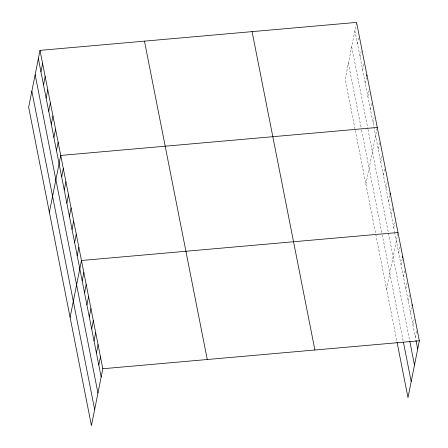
<?xml version="1.0" encoding="UTF-8"?>
<svg xmlns="http://www.w3.org/2000/svg" width="448" height="448" viewBox="0 0 448 448"><rect width="100%" height="100%" fill="white"/><g stroke="black" fill="none" stroke-linecap="round" stroke-linejoin="round"><path stroke-width="0.34" stroke-dasharray="2.24 1.68" d="M356.423 23.038L345.19 79.257L355.163 129.819M357.482 43.826L358.63 38.086M360.074 56.958L361.222 51.218M362.662 70.09L364.196 62.434M365.254 83.222L366.402 77.482M367.847 96.354L368.99 90.614M370.434 109.486L371.963 101.836M373.027 122.618L374.046 117.516M365.91 184.318L377.143 128.1M378.207 148.887L379.736 141.232M380.8 162.019L381.942 156.279M383.387 175.151L384.916 167.496M385.98 188.283L387.122 182.543M388.567 201.415L389.715 195.675M391.16 214.547L392.689 206.898M393.747 227.685L394.766 222.583M386.635 289.38L397.869 233.162M398.714 252.846L399.857 247.106M401.083 264.869L402.231 259.129M403.458 276.898L404.986 269.242M405.832 288.926L407.361 281.271M408.201 300.95L409.349 295.215M410.575 312.978L411.594 307.877M412.944 325.007L414.092 319.267M415.318 337.036L416.847 329.381M354.894 30.688L394.526 231.622M394.654 232.277L415.845 339.707M351.691 46.715L367.881 128.794M368.01 129.455L409.612 340.368M348.393 63.23L361.346 128.895M361.603 130.206L382.066 233.957M382.194 234.612L403.15 340.838M355.292 130.474L396.917 341.499"/><path stroke-width="0.67" d="M40.012 50.372L28.65 107.229L91.448 425.6L102.81 368.743L40.012 50.372L356.552 22.4L419.35 340.771L407.988 397.628L397.046 342.166M40.947 71.798L42.605 63.504M43.54 84.93L45.192 76.642M46.127 98.062L47.785 89.774M48.72 111.194L50.372 102.906M51.307 124.326L52.965 116.038M53.9 137.463L55.558 129.17M56.487 150.595L58.145 142.302M49.375 212.29L60.738 155.434L377.272 127.462M61.673 176.859L63.325 168.571M64.26 189.991L65.918 181.703M66.853 203.123L68.51 194.835M69.44 216.255L71.098 207.967M72.033 229.393L73.69 221.099M74.62 242.525L76.278 234.231M77.213 255.657L78.87 247.363M70.101 317.352L81.458 260.501L397.998 232.523M82.174 280.818L83.832 272.524M84.549 292.841L86.206 284.553M86.923 304.87L88.575 296.582M89.292 316.898L90.95 308.61M91.666 328.927L93.324 320.634M94.035 340.95L95.693 332.662M96.41 352.979L98.067 344.691M98.784 365.008L100.442 356.714M366.654 76.205L366.912 74.934M389.973 194.404L390.225 193.127M402.489 257.858L402.741 256.581M411.975 305.967L412.233 304.69M102.81 368.743L419.35 340.771M415.979 340.374L417.693 349.059M409.746 341.034L414.49 365.086M403.413 342.177L411.191 381.601M252.095 31.629L314.894 350M144.469 41.143L207.267 359.514M38.354 58.666L101.153 377.037M35.151 74.693L97.95 393.064M31.853 91.202L94.651 409.573"/></g></svg>
